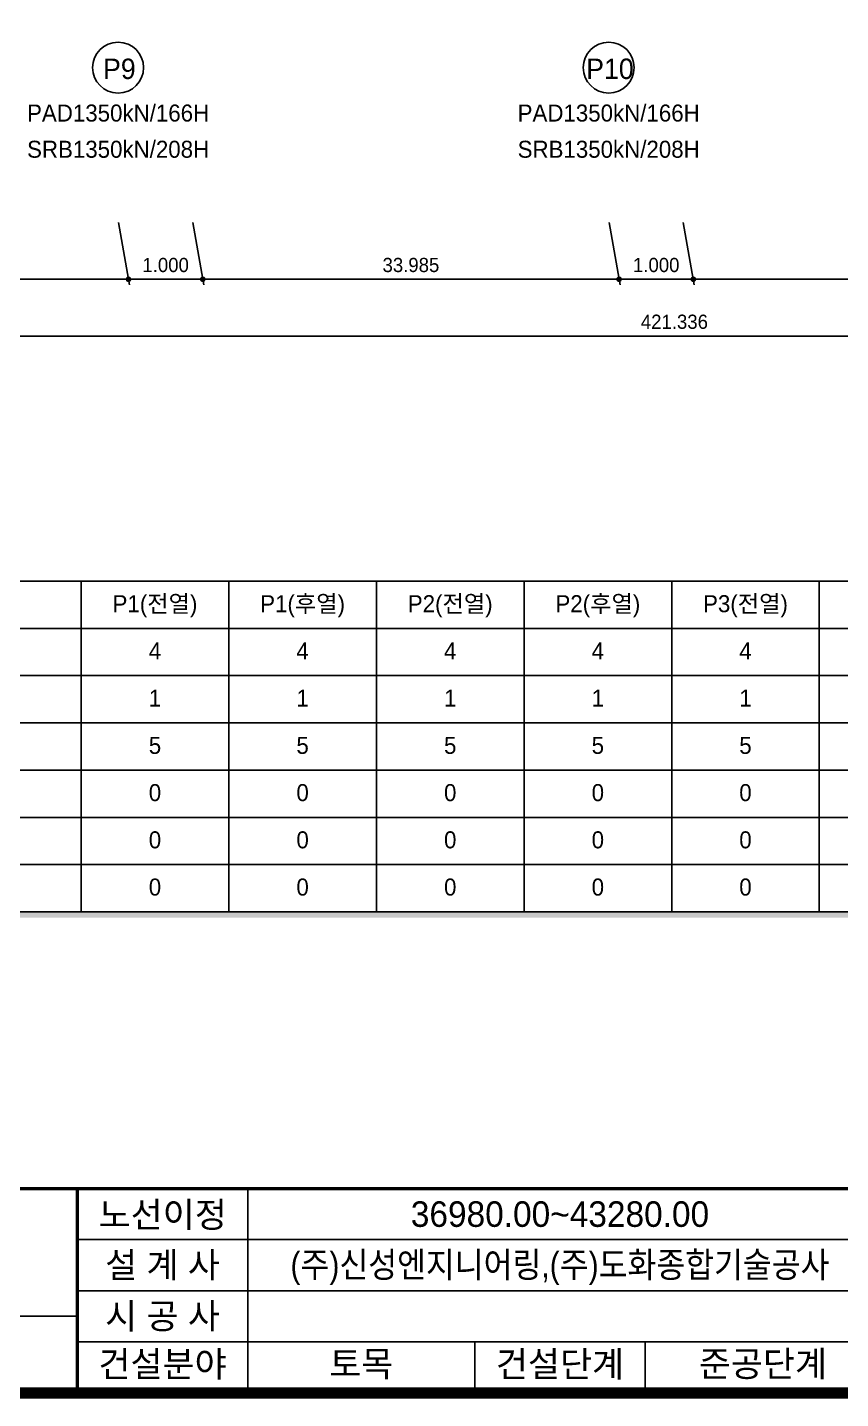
# Model space of a CAD drawing. Header units: feet. Extents: x 0 to 841000, y 0 to 594000.
# Drawn here: x 146206 to 289418, y 19000 to 260548 of the extents above; entities that cross this region are included whole.
import ezdxf
from ezdxf.enums import TextEntityAlignment as Align

# ---------------------------------------------------------------- set-up
doc = ezdxf.new("R2010")
doc.units = ezdxf.units.FT
doc.header["$LTSCALE"] = 150
doc.header["$MEASUREMENT"] = 0
for name, color, linetype in [('CS-DIMS', 1, 'CONTINUOUS'), ('CS-TABL-LIN2', 1, 'CONTINUOUS'), ('CS-TEXT', 3, 'CONTINUOUS'), ('CX-BORD', 3, 'CONTINUOUS'), ('CX-BORD-LIN1', 4, 'CONTINUOUS'), ('CX-BORD-LIN2', 3, 'CONTINUOUS'), ('CX-BORD-TEX2', 7, 'CONTINUOUS'), ('CX-BORD-TEX3', 6, 'CONTINUOUS')]:
    doc.layers.add(name, color=color, linetype=linetype)
doc.styles.add('A_STANDARD', font='')
doc.styles.add('TB_TEXT', font='')
doc.styles.add('TB_WBTXT', font='')
doc.styles.add('TB_WMTXT', font='')
doc.styles.get('A_STANDARD').set_extended_font_data('Dotum')
doc.styles.get('TB_TEXT').set_extended_font_data('Dotum')
doc.styles.get('TB_WBTXT').set_extended_font_data('Dotum')
doc.styles.get('TB_WMTXT').set_extended_font_data('DotumChe')

# ---------------------------------------------------------------- blocks, each defined once
blk = doc.blocks.new('CXBLKA1-KHCA')
at = {"layer": 'CX-BORD-LIN1', "const_width": 2}
blk.add_lwpolyline([(796, -2.2737e-12), (0, 0), (0, 553.9999999999997), (795.9999999999997, 553.9999999999997)], close=True, dxfattribs=at)
at = {"layer": 'CX-BORD-LIN1'}
for points, const_width in [([(796, 36.00000000000115), (0, 35.99999999999885)], 0.6), ([(130, -2.576e-13), (130, 35.99999999999922)], 0.6), ([(160, -4.299e-13), (160, 35.99999999999929)], 0.3)]:
    blk.add_lwpolyline(points, dxfattribs=dict(at, const_width=const_width))
at = {"layer": 'CX-BORD-LIN2', "const_width": 0.3}
for points in [[(270, 26.99999999999945), (130, 26.99999999999923)], [(270, 17.99999999999944), (130, 17.99999999999922)], [(130, 13.49999999999942), (0, 13.49999999999922)], [(270, 8.999999999999446), (130, 8.999999999999226)], [(200, -8.527e-13), (200, 8.99999999999934)], [(230.0000000000001, -7.994e-13), (230.0000000000001, 8.999999999999382)]]:
    blk.add_lwpolyline(points, dxfattribs=at)
at = {"layer": 'CX-BORD-LIN1', "style": 'TB_TEXT'}
for tag, height, p in [('TR_RNUM5', 3, (285.1051166181959, 32.63656332936301)), ('TR_RDAT5', 3.5, (317.5, 33.00000000000011)), ('TR_DGN5', 3.5, (451.1184542177598, 33.0000000000001)), ('TR_CHK5', 3.5, (491.1184542177598, 33.0000000000001)), ('TR_APP5', 3.5, (531.1184542177597, 33.00000000000032)), ('TR_RNUM4', 3, (285.1051166181959, 26.63656332936284)), ('TR_RDAT4', 3.5, (317.5, 26.99999999999994)), ('TR_DGN4', 3.5, (451.1184542177598, 26.99999999999993)), ('TR_CHK4', 3.5, (491.1184542177598, 26.99999999999993)), ('TR_APP4', 3.5, (531.1184542177597, 27.00000000000015)), ('TR_RNUM3', 3, (285.1051166181959, 20.63656332936395)), ('TR_RDAT3', 3.5, (317.5, 21.00000000000105)), ('TR_DGN3', 3.5, (451.1184542177598, 21.00000000000104)), ('TR_CHK3', 3.5, (491.1184542177598, 21.00000000000104)), ('TR_APP3', 3.5, (531.1184542177597, 21.00000000000126)), ('TR_RNUM2', 3, (285.1051166181959, 14.63656332936395)), ('TR_RDAT2', 3.5, (317.5, 15.00000000000105)), ('TR_DGN2', 3.5, (451.1184542177598, 15.00000000000103)), ('TR_CHK2', 3.5, (491.1184542177598, 15.00000000000103)), ('TR_APP2', 3.5, (531.1184542177597, 15.00000000000126)), ('TR_RNUM1', 3, (285.1051166181959, 8.636563329362843)), ('TR_RDAT1', 3.5, (317.5, 8.999999999999943)), ('TR_DGN1', 3.5, (451.1184542177598, 8.999999999999929)), ('TR_CHK1', 3.5, (491.1184542177598, 8.999999999999929)), ('TR_APP1', 3.5, (531.1184542177597, 9.000000000000156))]:
    blk.add_attdef(tag, text='', height=height, dxfattribs=at).set_placement(p, align=Align.MIDDLE_CENTER)
for tag, p in [('TR_RCON5', (342.3033138082338, 33.00000000000011)), ('TR_RCON4', (342.3033138082338, 26.99999999999994)), ('TR_RCON3', (342.3033138082338, 21.00000000000105)), ('TR_RCON2', (342.3033138082338, 15.00000000000105)), ('TR_RCON1', (342.3033138082338, 8.999999999999943))]:
    blk.add_attdef(tag, text='', height=3.5, dxfattribs=at).set_placement(p, align=Align.MIDDLE_LEFT)
at = {"layer": 'CX-BORD-LIN2', "style": 'TB_TEXT'}
blk.add_attdef('TD_VERSION', text='', height=3, rotation=90, dxfattribs=at).set_placement((800.499999405456, 48.01489921212271), align=Align.MIDDLE_CENTER)
at = {"layer": 'CX-BORD-TEX2', "style": 'TB_WMTXT'}
for tag, height, p in [('TB_CNAME', 5, (15.34476638720093, 531.8324131479244)), ('TB_CSCOP', 4, (16.63456755316178, 523.8324131479244))]:
    blk.add_attdef(tag, text='', height=height, dxfattribs=at).set_placement(p, align=Align.BOTTOM_LEFT)
at = {"layer": 'CX-BORD-TEX2', "style": 'TB_WBTXT'}
for tag, height, p in [('TB_MTITIL', 10, (397.9999999999998, 533.3264135606181)), ('TB_STITL', 7, (397.9999999999998, 518.326413560618))]:
    blk.add_attdef(tag, text='', height=height, dxfattribs=at).set_placement(p, align=Align.MIDDLE_CENTER)
at = {"layer": 'CX-BORD-TEX3', "style": 'TB_TEXT'}
for s, p in [('노선이정', (145.0338518561471, 31.45595740059141)), ('설 계 사', (145.0000000000001, 22.58754437093034)), ('시 공 사', (145.0000000000001, 13.59273296473088)), ('건설분야', (145, 5.125020286179691)), ('건설단계', (215.0000000000001, 5.125020286179208))]:
    blk.add_text(s, height=4.5, dxfattribs=at).set_placement(p, align=Align.MIDDLE)
for tag, height, p in [('TD_LNDST', 4.5, (215, 31.49999999999946)), ('TD_DSECT', 4.5, (605.4999999999999, 31.50000000000056)), ('TD_DDIST', 4.5, (654.4999999999999, 31.5000000000007)), ('TD_DNAME_TOP', 4.5, (755, 27.95701132476691)), ('TD_DCOMP', 4.5, (215.0000000000001, 22.58754437093034)), ('TD_CSECT', 4.5, (605.4999999999999, 22.50000000000055)), ('TD_CDIST', 4.5, (654.4999999999999, 22.50000000000063)), ('TD_DNAME_MAIN', 4.5, (755, 21.47309584254916)), ('TD_CCOMP', 4.5, (215.0000000000001, 13.59273296473088)), ('TD_HSCAL', 4.5, (620.8841087955549, 13.74838269424776)), ('TD_VSCAL', 4.5, (656.8614607241562, 13.74838269424776)), ('TD_DNAME_BOT', 3, (755, 15.24894304459829)), ('TD_CNAME', 5, (65, 7.595640316786879)), ('TD_FIELD', 4.5, (180, 5.125020286179691)), ('TD_CSTEP', 4.5, (250.7440000000002, 5.125020286179208)), ('TD_DWGNO', 4.5, (755, 5.001673382306535)), ('TD_DWGCODE', 4.5, (637, 4.790803741701227))]:
    blk.add_attdef(tag, text='', height=height, dxfattribs=at).set_placement(p, align=Align.MIDDLE_CENTER)

msp = doc.modelspace()

# ---------------------------------------------------------------- linework, layer by layer
at = {"layer": 'CS-DIMS', "color": 1}
for p, q in [((162248.7547897852, 226180.3627218071), (164188.3515775784, 215180.3627218071)), ((162248.7547897852, 226180.3627218071), (164188.3515775784, 215180.3627218071)), ((175319.154789821, 226180.3627218071), (177258.7515776141, 215180.3627218071)), ((175319.154789821, 226180.3627218071), (177258.7515776141, 215180.3627218071)), ((248648.7547897853, 226180.3627218071), (250588.3515775784, 215180.3627218071)), ((248648.7547897853, 226180.3627218071), (250588.3515775784, 215180.3627218071)), ((261719.154789821, 226180.3627218071), (263658.7515776142, 215180.3627218071)), ((261719.154789821, 226180.3627218071), (263658.7515776141, 215180.3627218071)), ((91682.44108104699, 216180.3627218072), (163012.0245968699, 216180.3627218072)), ((165012.0245968699, 216180.3627218072), (176082.4245969057, 216180.3627218072)), ((178082.4245969057, 216180.3627218072), (249412.0245968699, 216180.3627218072)), ((251412.02459687, 216180.3627218072), (262482.4245969057, 216180.3627218072)), ((264482.4245969056, 216180.3627218072), (335812.0245966911, 216180.3627218072)), ((85910.49440388299, 206180.3627218071), (433390.4944038829, 206180.3627218071))]:
    msp.add_line(p, q, dxfattribs=at)
at = {"layer": 'CS-DIMS'}
for p, q in [((164012.0245968699, 216180.3627218072), (163012.0245968699, 216180.3627218072)), ((164012.0245968699, 216180.3627218072), (165012.0245968699, 216180.3627218072)), ((177082.4245969057, 216180.3627218072), (176082.4245969057, 216180.3627218072)), ((177082.4245969057, 216180.3627218072), (178082.4245969057, 216180.3627218072)), ((250412.0245968699, 216180.3627218072), (249412.0245968699, 216180.3627218072)), ((250412.02459687, 216180.3627218072), (251412.02459687, 216180.3627218072)), ((263482.4245969057, 216180.3627218072), (262482.4245969057, 216180.3627218072)), ((263482.4245969057, 216180.3627218072), (264482.4245969056, 216180.3627218072))]:
    msp.add_line(p, q, dxfattribs=at)
at = {"layer": 'CS-DIMS', "const_width": 500}
for points in [[(164262.0245968699, 216180.3627218072, 1), (163762.0245968699, 216180.3627218072, 1)], [(163762.0245968699, 216180.3627218072, 1), (164262.0245968699, 216180.3627218072, 1)], [(177332.4245969057, 216180.3627218072, 1), (176832.4245969057, 216180.3627218072, 1)], [(176832.4245969057, 216180.3627218072, 1), (177332.4245969057, 216180.3627218072, 1)], [(250662.0245968699, 216180.3627218072, 1), (250162.02459687, 216180.3627218072, 1)], [(250162.02459687, 216180.3627218072, 1), (250662.0245968699, 216180.3627218072, 1)], [(263732.4245969057, 216180.3627218072, 1), (263232.4245969057, 216180.3627218072, 1)], [(263232.4245969057, 216180.3627218072, 1), (263732.4245969058, 216180.3627218072, 1)]]:
    msp.add_lwpolyline(points, format="xyb", close=True, dxfattribs=at)
at = {"layer": 'CS-DIMS', "color": 7}
for centre in [(162177.228928593, 253461.541047915), (248577.228928593, 253461.541047915)]:
    msp.add_circle(centre, 4486.033071899727, dxfattribs=at)
at = {"layer": 'CS-TABL-LIN2'}
for p, q in [((155670.4956760975, 162991.1139570996), (155670.4956760975, 154671.1139570996)), ((181670.4956760975, 162991.1139570996), (181670.4956760975, 154671.1139570996)), ((207670.4956760975, 162991.1139570996), (207670.4956760975, 154671.1139570996)), ((233670.4956760975, 162991.1139570996), (233670.4956760975, 154671.1139570996)), ((259670.4956760975, 162991.1139570996), (259670.4956760975, 154671.1139570996)), ((285670.4956760975, 162991.1139570996), (285670.4956760975, 154671.1139570996)), ((72470.49567609768, 154671.1139570996), (779670.4956761011, 154671.1139570996)), ((72470.49567609768, 154671.1139570996), (779670.4956761011, 154671.1139570996)), ((155670.4956760975, 154671.1139570996), (155670.4956760975, 104751.1139570996)), ((181670.4956760975, 154671.1139570996), (181670.4956760975, 104751.1139570996)), ((207670.4956760975, 154671.1139570996), (207670.4956760975, 104751.1139570996)), ((233670.4956760975, 154671.1139570996), (233670.4956760975, 104751.1139570996)), ((259670.4956760975, 154671.1139570996), (259670.4956760975, 104751.1139570996)), ((285670.4956760975, 154671.1139570996), (285670.4956760975, 104751.1139570996)), ((93270.49567609768, 146351.1139570996), (779670.4956761011, 146351.1139570996)), ((93270.49567609768, 138031.1139570996), (779670.4956761011, 138031.1139570996)), ((93270.49567609768, 138031.1139570996), (779670.4956761011, 138031.1139570996)), ((72470.49567609768, 129711.1139570996), (779670.4956761011, 129711.1139570996)), ((93270.49567609768, 121391.1139570996), (779670.4956761011, 121391.1139570996)), ((93270.49567609768, 113071.1139570996), (779670.4956761011, 113071.1139570996))]:
    msp.add_line(p, q, dxfattribs=at)
msp.add_lwpolyline([(72470.49567609768, 154671.1139570996), (72470.49567609768, 162991.1139570996), (779670.4956761011, 162991.1139570996), (779670.4956761011, 104751.1139570996), (72470.49567609768, 104751.1139570996), (72470.49567609768, 154671.1139570996)], dxfattribs=at)
msp.add_solid([(73510.49567609768, 104751.1139570996), (780710.4956761013, 104751.1139570996), (73510.49567609768, 103711.1139570996), (780710.4956761013, 103711.1139570996)], dxfattribs=at)

# ---------------------------------------------------------------- block references
at = {"layer": 'CX-BORD'}
ref = msp.add_blockref('CXBLKA1-KHCA', (25000, 20000.00043027103), dxfattribs=dict(at, xscale=1000, yscale=1000, zscale=1000))
ref.add_attrib('TD_FIELD', '토목', dxfattribs={"layer": 'CX-BORD-TEX3', "height": 4500.000036703122, "rotation": 5.336085299999999e-09, "style": 'TB_TEXT'}).set_placement((205000.0014680997, 25125.02075992525), align=Align.MIDDLE_CENTER)
ref.add_attrib('TD_CSTEP', '준공단계', dxfattribs={"layer": 'CX-BORD-TEX3', "height": 4500.000036703122, "rotation": 5.336085299999999e-09, "style": 'TB_TEXT'}).set_placement((275744.002045095, 25125.02076085657), align=Align.MIDDLE_CENTER)
ref.add_attrib('TD_DCOMP', '(주)신성엔지니어링,(주)도화종합기술공사', dxfattribs={"layer": 'CX-BORD-TEX3', "height": 4500.000036703122, "rotation": 5.336085299999999e-09, "style": 'TB_TEXT', "width": 0.9}).set_placement((240000.0017533451, 42587.54498772323), align=Align.MIDDLE_CENTER)
ref.add_attrib('TD_LNDST', '36980.00~43280.00', dxfattribs={"layer": 'CX-BORD-TEX3', "height": 4500.000036703122, "rotation": 5.336085299999999e-09, "style": 'TB_TEXT'}).set_placement((240000.0017532706, 51500.0006891787), align=Align.MIDDLE_CENTER)

# ---------------------------------------------------------------- texts
at = {"layer": 'CS-DIMS', "color": 3, "char_height": 2500, "attachment_point": 5, "style": 'TB_TEXT'}
for s, insert in [('\\A1;1.000', (170547.2245968878, 218682.0271692106)), ('\\A1;33.985', (213747.2245968878, 218682.0271692106)), ('\\A1;1.000', (256947.2245968878, 218682.0271692106)), ('421.336', (260150.494403883, 208682.058786936))]:
    msp.add_mtext(s, dxfattribs=dict(at, insert=insert))
at = {"layer": 'CS-TEXT', "color": 7, "style": 'A_STANDARD'}
for s, height, p in [('P9', 3600, (162398.6655676039, 253256.0055074833)), ('P10', 3600, (248798.6655679615, 253256.0055074833)), ('PAD1350kN/166H', 3000, (162177.228928593, 245466.1645725809)), ('PAD1350kN/166H', 3000, (248577.228928593, 245466.1645725809)), ('SRB1350kN/208H', 3000, (162177.228928593, 239086.8781905315)), ('SRB1350kN/208H', 3000, (248577.228928593, 239086.8781905315))]:
    msp.add_text(s, height=height, dxfattribs=at).set_placement(p, align=Align.MIDDLE_CENTER)
for s, p in [('P1(전열)', (168670.4956760975, 157531.1139570996)), ('P1(후열)', (194670.4956760974, 157531.1139570996)), ('P2(전열)', (220670.4956760975, 157531.1139570996)), ('P2(후열)', (246670.4956760975, 157531.1139570996)), ('P3(전열)', (272670.4956760975, 157531.1139570996)), ('4', (168670.4956760975, 149211.1139570996)), ('4', (194670.4956760974, 149211.1139570996)), ('4', (220670.4956760974, 149211.1139570996)), ('4', (246670.4956760975, 149211.1139570996)), ('4', (272670.4956760975, 149211.1139570996)), ('1', (168670.4956760974, 140891.1139570996)), ('1', (194670.4956760974, 140891.1139570996)), ('1', (220670.4956760974, 140891.1139570996)), ('1', (246670.4956760974, 140891.1139570996)), ('1', (272670.4956760975, 140891.1139570996)), ('5', (168670.4956760975, 132571.1139570996)), ('5', (194670.4956760974, 132571.1139570996)), ('5', (220670.4956760975, 132571.1139570998)), ('5', (246670.4956760975, 132571.1139570998)), ('5', (272670.4956760975, 132571.1139570996)), ('0', (168670.4956760975, 124251.1139570996)), ('0', (194670.4956760974, 124251.1139570996)), ('0', (220670.4956760975, 124251.1139570998)), ('0', (246670.4956760975, 124251.1139570998)), ('0', (272670.4956760975, 124251.1139570996)), ('0', (168670.4956760975, 115931.1139570996)), ('0', (194670.4956760974, 115931.1139570996)), ('0', (220670.4956760975, 115931.1139570998)), ('0', (246670.4956760975, 115931.1139570998)), ('0', (272670.4956760975, 115931.1139570996)), ('0', (168670.4956760975, 107611.1139570996)), ('0', (194670.4956760974, 107611.1139570996)), ('0', (220670.4956760975, 107611.1139570998)), ('0', (246670.4956760975, 107611.1139570998)), ('0', (272670.4956760975, 107611.1139570996))]:
    msp.add_text(s, height=3000, dxfattribs=at).set_placement(p, align=Align.CENTER)

doc.saveas('drawing.dxf')
